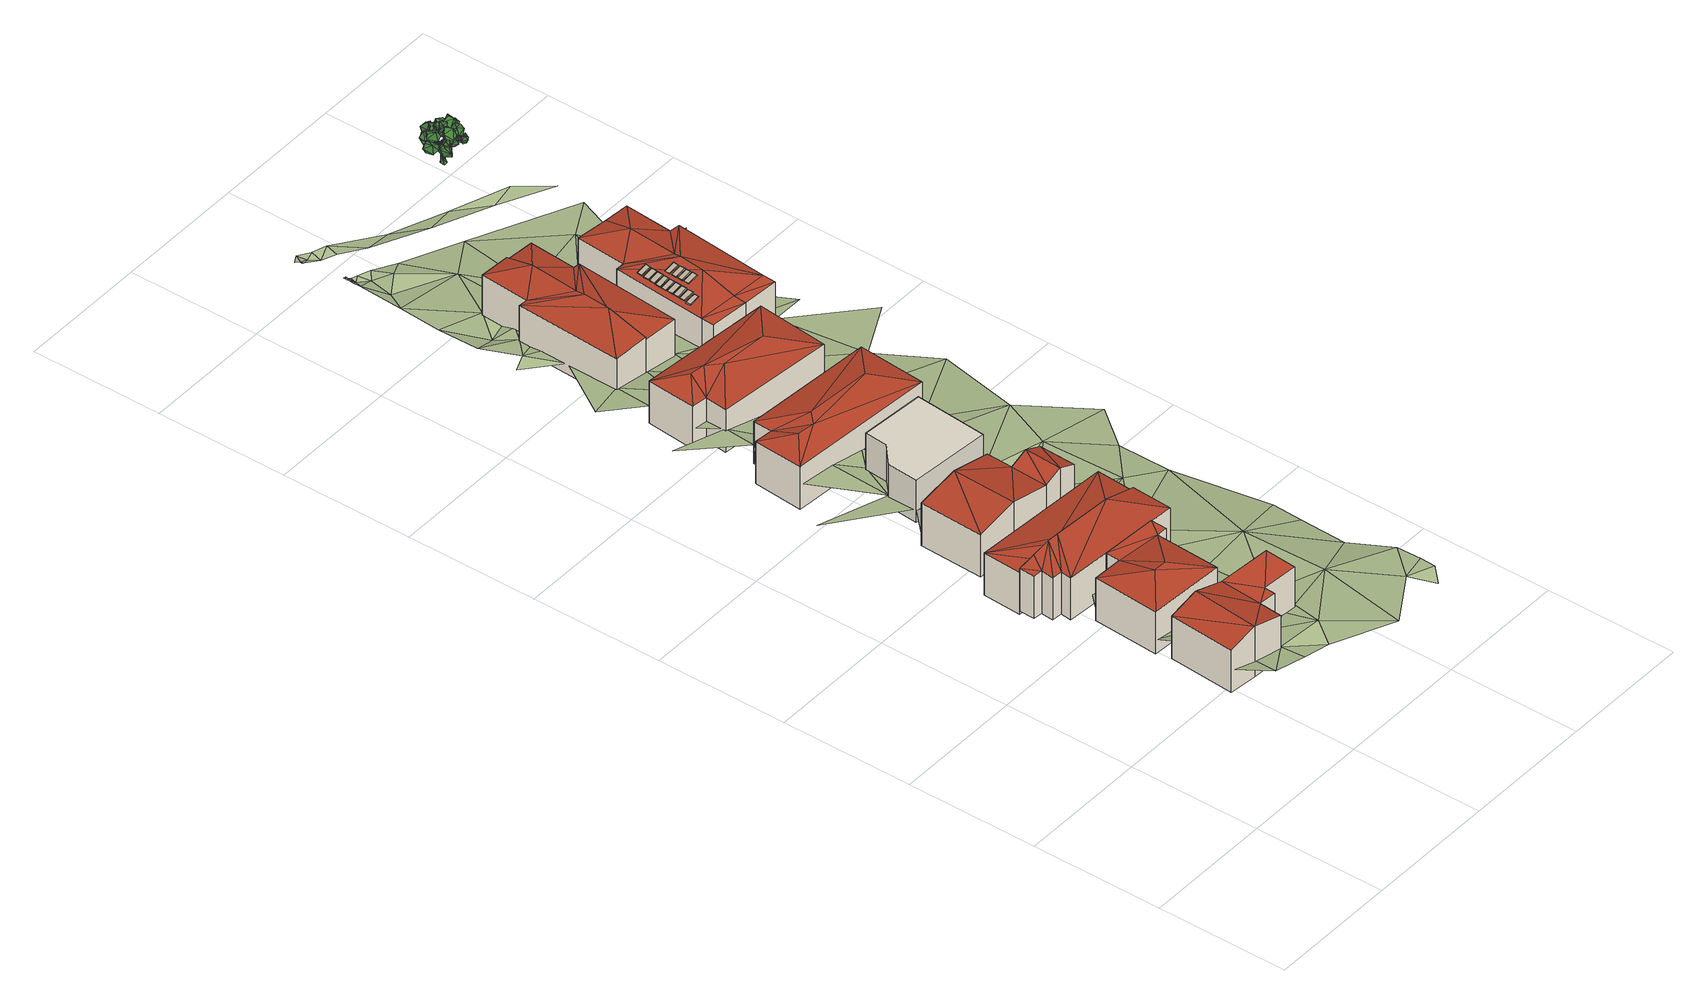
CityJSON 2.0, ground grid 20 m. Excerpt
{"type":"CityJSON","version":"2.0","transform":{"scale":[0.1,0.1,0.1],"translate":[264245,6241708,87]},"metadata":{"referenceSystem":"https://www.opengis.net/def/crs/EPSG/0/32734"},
"CityObjects":{
"building1":{"type":"Building","attributes":{"address":"19 Kylemore Road University Estate Cape Town","building":"house","building:levels":2,"building_height":6.9,"roof_height":110.1,"ground_height":102.2,"plus_code":"4FRW3C6X+HQ7"},"geometry":[{"type":"Solid","lod":"2","boundaries":[[[[0,1,2]],[[0,2,3]],[[4,2,1]],[[5,6,1]],[[5,1,0]],[[3,2,7]],[[3,7,8]],[[8,7,9]],[[10,7,2]],[[11,12,6,5]],[[12,13,1,6]],[[13,14,4,1]],[[14,15,2,4]],[[15,16,10,2]],[[16,17,7,10]],[[17,18,9,7]],[[18,19,8,9]],[[19,20,3,8]],[[20,21,0,3]],[[21,11,5,0]],[[21,20,19,18,17,16,15,14,13,12,11]]]],"semantics":{"surfaces":[{"type":"RoofSurface"},{"type":"WallSurface"},{"type":"GroundSurface"}],"values":[[0,0,0,0,0,0,0,0,0,1,1,1,1,1,1,1,1,1,1,1,2]]}}]},
"building2":{"type":"Building","attributes":{"address":"17 Kylemore Road University Estate Cape Town","building":"house","building:levels":2,"building_height":6.9,"roof_height":110,"ground_height":101.7,"plus_code":"4FRW3C6X+JQ2"},"geometry":[{"type":"Solid","lod":"2","boundaries":[[[[22,23,24]],[[22,24,25]],[[25,24,26]],[[27,28,29]],[[24,30,31]],[[27,29,23]],[[23,29,30]],[[23,30,24]],[[28,31,29]],[[29,31,30]],[[32,33,31,28]],[[33,34,24,31]],[[34,35,26,24]],[[35,36,25,26]],[[36,37,22,25]],[[37,38,23,22]],[[38,39,27,23]],[[39,32,28,27]],[[39,38,37,36,35,34,33,32]]]],"semantics":{"surfaces":[{"type":"RoofSurface"},{"type":"WallSurface"},{"type":"GroundSurface"}],"values":[[0,0,0,0,0,0,0,0,0,0,1,1,1,1,1,1,1,1,2]]}}]},
"building3":{"type":"Building","attributes":{"address":"15 Kylemore Road University Estate Cape Town","building":"house","building:levels":2,"building_height":6.9,"roof_height":108.7,"ground_height":100.8,"plus_code":"4FRW3C6X+JQV"},"geometry":[{"type":"Solid","lod":"2","boundaries":[[[[40,41,42]],[[43,44,45]],[[43,45,46]],[[46,45,47]],[[47,45,48]],[[48,49,47]],[[47,49,50]],[[49,51,50]],[[50,51,42]],[[42,51,40]],[[52,53,42,41]],[[53,54,50,42]],[[54,55,47,50]],[[55,56,46,47]],[[56,57,43,46]],[[57,58,44,43]],[[58,59,45,44]],[[59,60,48,45]],[[60,61,49,48]],[[61,62,51,49]],[[62,63,40,51]],[[63,52,41,40]],[[63,62,61,60,59,58,57,56,55,54,53,52]]]],"semantics":{"surfaces":[{"type":"RoofSurface"},{"type":"WallSurface"},{"type":"GroundSurface"}],"values":[[0,0,0,0,0,0,0,0,0,0,1,1,1,1,1,1,1,1,1,1,1,1,2]]}}]},
"building4":{"type":"Building","attributes":{"address":"13 Kylemore Road University Estate Cape Town","building":"house","building:levels":2,"building_height":6.9,"roof_height":108.3,"ground_height":100.2,"plus_code":"4FRW3C6X+MQ7"},"geometry":[{"type":"Solid","lod":"2","boundaries":[[[[64,65,66]],[[67,68,69]],[[67,69,70]],[[67,70,71]],[[67,71,64]],[[64,71,65]],[[72,73,64,66]],[[73,74,67,64]],[[74,75,68,67]],[[75,76,69,68]],[[76,77,70,69]],[[77,78,71,70]],[[78,79,65,71]],[[79,72,66,65]],[[79,78,77,76,75,74,73,72]]]],"semantics":{"surfaces":[{"type":"RoofSurface"},{"type":"WallSurface"},{"type":"GroundSurface"}],"values":[[0,0,0,0,0,0,1,1,1,1,1,1,1,1,2]]}}]},
"building5":{"type":"Building","attributes":{"address":"11 Kylemore Road University Estate Cape Town","building":"house","building:levels":2,"building_height":6.9,"roof_height":107.5,"ground_height":99.7,"plus_code":"4FRW3C6X+MQV"},"geometry":[{"type":"Solid","lod":"2","boundaries":[[[[80,81,82]],[[82,81,83]],[[84,85,80]],[[80,85,81]],[[86,87,84]],[[86,84,88]],[[85,84,87]],[[89,90,86]],[[86,90,87]],[[91,92,87,90]],[[92,93,85,87]],[[93,94,81,85]],[[94,95,83,81]],[[95,96,82,83]],[[96,97,80,82]],[[97,98,84,80]],[[98,99,88,84]],[[99,100,86,88]],[[100,101,89,86]],[[101,91,90,89]],[[101,100,99,98,97,96,95,94,93,92,91]]]],"semantics":{"surfaces":[{"type":"RoofSurface"},{"type":"WallSurface"},{"type":"GroundSurface"}],"values":[[0,0,0,0,0,0,0,0,0,1,1,1,1,1,1,1,1,1,1,1,2]]}}]},
"building6":{"type":"Building","attributes":{"address":"9 Kylemore Road University Estate Cape Town","building":"house","building:levels":2,"building_height":6.9,"roof_height":106,"ground_height":98.2,"plus_code":"4FRW3C6X+QQ9"},"geometry":[{"type":"Solid","lod":"1","boundaries":[[[[102,103,104,105]],[[103,106,107,104]],[[106,108,109,107]],[[108,110,111,109]],[[110,112,113,111]],[[112,102,105,113]],[[105,104,107,109,111,113]],[[112,110,108,106,103,102]]]]}]},
"building7":{"type":"Building","attributes":{"address":"7 Kylemore Road University Estate Cape Town","building":"house","building:levels":2,"building_height":6.9,"roof_height":106.2,"ground_height":96.3,"plus_code":"4FRW3C6X+RQ4"},"geometry":[{"type":"Solid","lod":"2","boundaries":[[[[114,115,116]],[[117,114,118]],[[117,118,119]],[[120,118,116]],[[116,118,114]],[[121,120,115]],[[115,120,116]],[[121,122,120]],[[120,122,118]],[[123,119,122]],[[122,119,118]],[[117,119,123]],[[124,125,115,114]],[[125,126,121,115]],[[126,127,122,121]],[[127,128,123,122]],[[128,129,117,123]],[[129,124,114,117]],[[129,128,127,126,125,124]]]],"semantics":{"surfaces":[{"type":"RoofSurface"},{"type":"WallSurface"},{"type":"GroundSurface"}],"values":[[0,0,0,0,0,0,0,0,0,0,0,0,1,1,1,1,1,1,2]]}}]},
"building8":{"type":"Building","attributes":{"address":"5 Kylemore Road University Estate Cape Town","building":"house","building:levels":2,"building_height":6.9,"roof_height":103.8,"ground_height":95.2,"plus_code":"4FRW3C6X+VQH"},"geometry":[{"type":"Solid","lod":"2","boundaries":[[[[130,131,132]],[[133,132,134]],[[134,132,131]],[[135,136,137]],[[135,137,130]],[[130,137,131]],[[131,137,134]],[[136,135,138]],[[138,139,136]],[[136,139,137]],[[139,133,134]],[[139,134,137]],[[140,141,135,130]],[[141,142,138,135]],[[142,143,139,138]],[[143,144,133,139]],[[144,145,132,133]],[[145,140,130,132]],[[145,144,143,142,141,140]]]],"semantics":{"surfaces":[{"type":"RoofSurface"},{"type":"WallSurface"},{"type":"GroundSurface"}],"values":[[0,0,0,0,0,0,0,0,0,0,0,0,1,1,1,1,1,1,2]]}}]},
"building9":{"type":"Building","attributes":{"address":"6 Rhodes Avenue University Estate Cape Town","building":"house","building:levels":2,"building_height":6.9,"roof_height":102.8,"ground_height":95.1,"plus_code":"4FRW3C6X+XQ7"},"geometry":[{"type":"Solid","lod":"2","boundaries":[[[[146,147,148]],[[149,150,151]],[[152,149,151]],[[152,151,153]],[[152,153,154]],[[154,153,155]],[[146,154,147]],[[147,154,155]],[[156,157,146,148]],[[157,158,154,146]],[[158,159,152,154]],[[159,160,149,152]],[[160,161,150,149]],[[161,162,151,150]],[[162,163,153,151]],[[163,164,155,153]],[[164,165,147,155]],[[165,156,148,147]],[[165,164,163,162,161,160,159,158,157,156]]]],"semantics":{"surfaces":[{"type":"RoofSurface"},{"type":"WallSurface"},{"type":"GroundSurface"}],"values":[[0,0,0,0,0,0,0,0,1,1,1,1,1,1,1,1,1,1,2]]}}]},
"building10":{"type":"Building","attributes":{"address":"8 Rhodes Avenue University Estate Cape Town","building":"house","building:levels":2,"building_height":6.9,"roof_height":102.2,"ground_height":94.7,"plus_code":"4FRW3C6X+WQX"},"geometry":[{"type":"Solid","lod":"2","boundaries":[[[[166,167,168]],[[169,170,171]],[[172,170,173]],[[173,170,169]],[[174,172,173]],[[174,173,175]],[[166,174,175]],[[166,175,167]],[[176,177,169,171]],[[177,178,173,169]],[[178,179,175,173]],[[179,180,167,175]],[[180,181,168,167]],[[181,182,166,168]],[[182,183,174,166]],[[183,184,172,174]],[[184,185,170,172]],[[185,176,171,170]],[[185,184,183,182,181,180,179,178,177,176]]]],"semantics":{"surfaces":[{"type":"RoofSurface"},{"type":"WallSurface"},{"type":"GroundSurface"}],"values":[[0,0,0,0,0,0,0,0,1,1,1,1,1,1,1,1,1,1,2]]}}]},
"building11":{"type":"Building","attributes":{"address":"10 Rhodes Avenue University Estate Cape Town","building":"house","building:levels":2,"building_height":6.9,"roof_height":101,"ground_height":93.3,"plus_code":"4FRW3C6X+WRX"},"children":["building11-1","building11-2","building11-3","building11-4","building11-5","building11-6","building11-7","building11-8","building11-9","building11-10","building11-11","building11-12","building11-13"],"geometry":[{"type":"Solid","lod":"2","boundaries":[[[[186,187,188]],[[186,188,189]],[[186,189,190]],[[191,186,190]],[[191,190,192]],[[191,192,193]],[[193,192,194]],[[195,193,196]],[[196,193,194]],[[195,196,197]],[[198,199,189,188]],[[199,200,190,189]],[[200,201,192,190]],[[201,202,194,192]],[[202,203,196,194]],[[203,204,197,196]],[[204,205,195,197]],[[205,206,193,195]],[[206,207,191,193]],[[207,208,186,191]],[[208,209,187,186]],[[209,198,188,187]],[[209,208,207,206,205,204,203,202,201,200,199,198]]]],"semantics":{"surfaces":[{"type":"RoofSurface"},{"type":"WallSurface"},{"type":"GroundSurface"}],"values":[[0,0,0,0,0,0,0,0,0,0,1,1,1,1,1,1,1,1,1,1,1,1,2]]}}]},
"building11-1":{"type":"BuildingInstallation","parents":["building11"],"geometry":[{"type":"Solid","lod":"2","boundaries":[[[[210,211,212,213]],[[211,214,215,212]],[[214,216,217,215]],[[216,210,213,217]],[[213,212,215,217]],[[216,214,211,210]]]]}]},
"building11-2":{"type":"BuildingInstallation","parents":["building11"],"geometry":[{"type":"Solid","lod":"2","boundaries":[[[[218,219,220,221]],[[219,222,223,220]],[[222,224,225,223]],[[224,218,221,225]],[[221,220,223,225]],[[224,222,219,218]]]]}]},
"building11-3":{"type":"BuildingInstallation","parents":["building11"],"geometry":[{"type":"Solid","lod":"2","boundaries":[[[[226,227,228,229]],[[227,230,231,228]],[[230,232,233,231]],[[232,226,229,233]],[[229,228,231,233]],[[232,230,227,226]]]]}]},
"building11-4":{"type":"BuildingInstallation","parents":["building11"],"geometry":[{"type":"Solid","lod":"2","boundaries":[[[[234,235,236,237]],[[235,238,239,236]],[[238,240,241,239]],[[240,234,237,241]],[[237,236,239,241]],[[240,238,235,234]]]]}]},
"building11-5":{"type":"BuildingInstallation","parents":["building11"],"geometry":[{"type":"Solid","lod":"2","boundaries":[[[[242,243,244,245]],[[243,246,247,244]],[[246,248,249,247]],[[248,242,245,249]],[[245,244,247,249]],[[248,246,243,242]]]]}]},
"building11-6":{"type":"BuildingInstallation","parents":["building11"],"geometry":[{"type":"Solid","lod":"2","boundaries":[[[[250,251,252,253]],[[251,254,255,252]],[[254,256,257,255]],[[256,250,253,257]],[[253,252,255,257]],[[256,254,251,250]]]]}]},
"building11-7":{"type":"BuildingInstallation","parents":["building11"],"geometry":[{"type":"Solid","lod":"2","boundaries":[[[[258,259,260,261]],[[259,262,263,260]],[[262,264,265,263]],[[264,258,261,265]],[[261,260,263,265]],[[264,262,259,258]]]]}]},
"building11-8":{"type":"BuildingInstallation","parents":["building11"],"geometry":[{"type":"Solid","lod":"2","boundaries":[[[[266,267,268,269]],[[267,270,271,268]],[[270,272,273,271]],[[272,266,269,273]],[[269,268,271,273]],[[272,270,267,266]]]]}]},
"building11-9":{"type":"BuildingInstallation","parents":["building11"],"geometry":[{"type":"Solid","lod":"2","boundaries":[[[[274,275,276,277]],[[275,278,279,276]],[[278,280,281,279]],[[280,274,277,281]],[[277,276,279,281]],[[280,278,275,274]]]]}]},
"building11-10":{"type":"BuildingInstallation","parents":["building11"],"geometry":[{"type":"Solid","lod":"2","boundaries":[[[[282,283,284,285]],[[283,286,287,284]],[[286,288,289,287]],[[288,282,285,289]],[[285,284,287,289]],[[288,286,283,282]]]]}]},
"building11-11":{"type":"BuildingInstallation","parents":["building11"],"geometry":[{"type":"Solid","lod":"2","boundaries":[[[[290,291,292,293]],[[291,294,295,292]],[[294,296,297,295]],[[296,290,293,297]],[[293,292,295,297]],[[296,294,291,290]]]]}]},
"building11-12":{"type":"BuildingInstallation","parents":["building11"],"geometry":[{"type":"Solid","lod":"2","boundaries":[[[[298,299,300,301]],[[299,302,303,300]],[[302,304,305,303]],[[304,298,301,305]],[[301,300,303,305]],[[304,302,299,298]]]]}]},
"building11-13":{"type":"BuildingInstallation","parents":["building11"],"geometry":[{"type":"Solid","lod":"2","boundaries":[[[[306,307,308,309]],[[307,310,311,308]],[[310,312,313,311]],[[312,306,309,313]],[[309,308,311,313]],[[312,310,307,306]]]]}]},
"building12":{"type":"Building","attributes":{"address":"12 Rhodes Avenue University Estate Cape Town","building":"house","building:levels":2,"building_height":6.9,"roof_height":100.4,"ground_height":93.3,"plus_code":"4FRW3C6X+WVJ"},"geometry":[{"type":"Solid","lod":"2","boundaries":[[[[189,188,314]],[[189,314,315]],[[197,196,316]],[[315,190,189]],[[192,190,315]],[[192,315,317]],[[194,192,317]],[[194,317,318]],[[196,194,318]],[[196,318,316]],[[204,203,196,197]],[[203,202,194,196]],[[202,201,192,194]],[[201,200,190,192]],[[200,199,189,190]],[[199,198,188,189]],[[198,319,314,188]],[[319,320,315,314]],[[320,321,317,315]],[[321,322,318,317]],[[322,323,316,318]],[[323,204,197,316]],[[323,322,321,320,319,198,199,200,201,202,203,204]]]],"semantics":{"surfaces":[{"type":"RoofSurface"},{"type":"WallSurface"},{"type":"GroundSurface"}],"values":[[0,0,0,0,0,0,0,0,0,0,1,1,1,1,1,1,1,1,1,1,1,1,2]]}}]},
"tree1":{"type":"SolitaryVegetationObject","attributes":{"type":"broadleaf","group":"standard","width":0.8,"height":3.1,"footprint":[264286.48,6241870.27],"ground_height":87.84},"geometry":[{"type":"MultiSurface","lod":"2","boundaries":[[[324,325,326]],[[327,328,329]],[[324,330,331]],[[332,333,330]],[[333,334,335]],[[327,336,337]],[[326,332,324]],[[338,339,332]],[[339,340,334]],[[341,342,343]],[[326,344,338]],[[344,345,338]],[[346,340,345]],[[347,348,349]],[[331,344,325]],[[346,350,333]],[[333,347,346]],[[335,351,347]],[[352,353,354]],[[349,355,356]],[[357,358,359]],[[329,360,361]],[[362,363,364]],[[358,365,359]],[[352,362,358]],[[355,365,353]],[[365,366,353]],[[353,363,354]],[[365,364,367]],[[364,368,367]],[[363,369,364]],[[370,371,372]],[[335,370,373]],[[335,336,327]],[[334,337,370]],[[374,375,376]],[[373,372,377]],[[336,377,374]],[[336,371,337]],[[374,378,371]],[[371,379,372]],[[377,379,375]],[[375,380,381]],[[375,381,376]],[[376,380,378]],[[382,383,384]],[[343,385,386]],[[387,385,382]],[[341,382,388]],[[334,341,356]],[[334,386,387]],[[340,343,386]],[[356,343,349]],[[384,389,390]],[[388,391,342]],[[342,383,385]],[[388,384,392]],[[390,393,394]],[[392,395,391]],[[383,395,389]],[[384,396,392]],[[393,397,394]],[[396,397,395]],[[395,393,389]],[[396,394,397]],[[398,399,400]],[[346,400,399]],[[333,398,330]],[[344,398,400]],[[401,402,403]],[[357,404,405]],[[357,352,358]],[[406,356,355]],[[357,360,407]],[[405,401,403]],[[351,361,401]],[[408,409,410]],[[401,411,412]],[[403,408,360]],[[361,408,411]],[[413,410,409]],[[408,414,411]],[[402,413,409]],[[412,414,413]],[[405,348,351]],[[405,404,348]],[[404,349,348]],[[329,406,407]],[[329,328,406]],[[328,356,406]],[[324,331,325]],[[324,332,330]],[[332,339,333]],[[333,339,334]],[[337,356,328]],[[328,327,337]],[[326,338,332]],[[338,345,339]],[[339,345,340]],[[341,388,342]],[[326,325,344]],[[344,346,345]],[[346,347,340]],[[349,340,347]],[[347,351,348]],[[331,330,344]],[[346,399,350]],[[333,335,347]],[[335,327,351]],[[352,355,353]],[[349,359,355]],[[359,349,404]],[[404,357,359]],[[361,327,329]],[[329,407,360]],[[362,354,363]],[[358,362,365]],[[352,354,362]],[[355,359,365]],[[363,366,368]],[[365,367,366]],[[353,366,363]],[[365,362,364]],[[364,369,368]],[[363,368,369]],[[366,367,368]],[[370,337,371]],[[335,334,370]],[[335,373,336]],[[334,356,337]],[[374,377,375]],[[373,370,372]],[[336,373,377]],[[336,374,371]],[[379,378,380]],[[374,376,378]],[[371,378,379]],[[377,372,379]],[[375,379,380]],[[376,381,380]],[[382,385,383]],[[343,342,385]],[[387,386,385]],[[341,387,382]],[[334,387,341]],[[334,340,386]],[[340,349,343]],[[356,341,343]],[[384,383,389]],[[388,392,391]],[[342,391,383]],[[388,382,384]],[[390,389,393]],[[392,396,395]],[[383,391,395]],[[384,390,396]],[[395,397,393]],[[396,390,394]],[[398,350,399]],[[346,344,400]],[[333,350,398]],[[344,330,398]],[[401,412,402]],[[357,407,352]],[[352,407,355]],[[407,406,355]],[[357,403,360]],[[403,357,405]],[[405,351,401]],[[351,327,361]],[[408,402,409]],[[401,361,411]],[[403,402,408]],[[361,360,408]],[[413,414,410]],[[408,410,414]],[[402,412,413]],[[412,411,414]],[[415,416,417]],[[418,419,420]],[[421,422,423]],[[415,417,423]],[[424,425,426]],[[427,428,429]],[[430,431,432]],[[424,426,432]],[[433,434,435]],[[436,437,438]],[[439,440,441]],[[433,435,441]],[[442,443,444]],[[445,446,447]],[[448,449,450]],[[442,444,450]],[[451,452,453]],[[454,455,456]],[[457,458,459]],[[451,453,459]],[[460,461,462]],[[463,464,465]],[[466,467,468]],[[460,462,468]],[[469,470,471]],[[472,473,474]],[[475,476,477]],[[469,471,477]],[[478,479,480]],[[481,482,483]],[[484,485,486]],[[478,480,486]],[[487,488,489]],[[490,491,492]],[[493,494,495]],[[487,489,495]],[[496,497,498]],[[499,500,501]],[[502,503,504]],[[496,498,504]],[[505,506,507]],[[508,509,510]],[[511,512,513]],[[505,507,513]],[[514,515,516]],[[517,518,519]],[[520,521,522]],[[514,516,522]],[[523,524,525]],[[526,527,528]],[[529,530,531]],[[523,525,531]],[[532,533,534]],[[535,536,537]],[[538,539,540]],[[532,534,540]],[[541,542,543]],[[544,545,546]],[[547,548,549]],[[541,543,549]],[[550,551,552]],[[553,554,555]],[[556,557,558]],[[550,552,558]],[[559,560,561]],[[562,563,564]],[[565,566,567]],[[559,561,567]],[[568,569,570]],[[571,572,573]],[[574,575,576]],[[568,570,576]],[[577,578,579]],[[580,581,582]],[[583,584,585]],[[577,579,585]],[[586,587,588]],[[589,590,591]],[[592,593,594]],[[586,588,594]],[[595,596,597]],[[598,599,600]],[[601,602,603]],[[595,597,603]],[[604,605,606]],[[607,608,609]],[[610,611,612]],[[604,606,612]],[[613,614,615]],[[616,617,618]],[[619,620,621]],[[613,615,621]],[[622,623,624]],[[625,626,627]],[[628,629,630]],[[622,624,630]],[[631,632,633]],[[634,635,636]],[[637,638,639]],[[631,633,639]],[[640,641,642]],[[643,644,645]],[[646,647,648]],[[640,642,648]],[[649,650,651]],[[652,653,654]],[[655,656,657]],[[649,651,657]],[[658,659,660]],[[661,662,663]],[[664,665,666]],[[658,660,666]],[[667,668,669]],[[670,671,672]],[[673,674,675]],[[667,669,675]],[[676,677,678]],[[679,680,681]],[[682,683,684]],[[676,678,684]],[[685,686,687]],[[688,689,690]],[[691,692,693]],[[685,687,693]],[[694,695,696]],[[697,698,699]],[[700,701,702]],[[694,696,702]],[[703,704,705]],[[706,707,708]],[[709,710,711]],[[703,705,711]],[[712,713,714]],[[472,715,716]],[[717,718,719]],[[712,714,719]],[[720,721,722]],[[723,724,725]],[[726,727,728]],[[720,722,728]],[[729,730,731]],[[732,733,734]],[[735,736,737]],[[729,731,737]],[[737,734,735]],[[737,731,734]],[[731,732,734]],[[737,730,729]],[[737,736,730]],[[736,738,730]],[[734,736,735]],[[734,733,736]],[[733,738,736]],[[731,733,732]],[[731,730,733]],[[730,738,733]],[[728,725,726]],[[728,722,725]],[[722,723,725]],[[728,721,720]],[[728,727,721]],[[727,739,721]],[[725,727,726]],[[725,724,727]],[[724,739,727]],[[722,724,723]],[[722,721,724]],[[721,739,724]],[[719,716,717]],[[719,714,716]],[[714,472,716]],[[719,713,712]],[[719,718,713]],[[718,740,713]],[[716,718,717]],[[716,715,718]],[[715,740,718]],[[714,715,472]],[[714,713,715]],[[713,740,715]],[[711,708,709]],[[711,705,708]],[[705,706,708]],[[711,704,703]],[[711,710,704]],[[710,741,704]],[[708,710,709]],[[708,707,710]],[[707,741,710]],[[705,707,706]],[[705,704,707]],[[704,741,707]],[[702,699,700]],[[702,696,699]],[[696,697,699]],[[702,695,694]],[[702,701,695]],[[701,742,695]],[[699,701,700]],[[699,698,701]],[[698,742,701]],[[696,698,697]],[[696,695,698]],[[695,742,698]],[[693,690,691]],[[693,687,690]],[[687,688,690]],[[693,686,685]],[[693,692,686]],[[692,743,686]],[[690,692,691]],[[690,689,692]],[[689,743,692]],[[687,689,688]],[[687,686,689]],[[686,743,689]],[[684,681,682]],[[684,678,681]],[[678,679,681]],[[684,677,676]],[[684,683,677]],[[683,744,677]],[[681,683,682]],[[681,680,683]],[[680,744,683]],[[678,680,679]],[[678,677,680]],[[677,744,680]],[[675,672,673]],[[675,669,672]],[[669,670,672]],[[675,668,667]],[[675,674,668]],[[674,745,668]],[[672,674,673]],[[672,671,674]],[[671,745,674]],[[669,671,670]],[[669,668,671]],[[668,745,671]],[[666,663,664]],[[666,660,663]],[[660,661,663]],[[666,659,658]],[[666,665,659]],[[665,746,659]],[[663,665,664]],[[663,662,665]],[[662,746,665]],[[660,662,661]],[[660,659,662]],[[659,746,662]],[[657,654,655]],[[657,651,654]],[[651,652,654]],[[657,650,649]],[[657,656,650]],[[656,747,650]],[[654,656,655]],[[654,653,656]],[[653,747,656]],[[651,653,652]],[[651,650,653]],[[650,747,653]],[[648,645,646]],[[648,642,645]],[[642,643,645]],[[648,641,640]],[[648,647,641]],[[647,748,641]],[[645,647,646]],[[645,644,647]],[[644,748,647]],[[642,644,643]],[[642,641,644]],[[641,748,644]],[[639,636,637]],[[639,633,636]],[[633,634,636]],[[639,632,631]],[[639,638,632]],[[638,749,632]],[[636,638,637]],[[636,635,638]],[[635,749,638]],[[633,635,634]],[[633,632,635]],[[632,749,635]],[[630,627,628]],[[630,624,627]],[[624,625,627]],[[630,623,622]],[[630,629,623]],[[629,750,623]],[[627,629,628]],[[627,626,629]],[[626,750,629]],[[624,626,625]],[[624,623,626]],[[623,750,626]],[[621,618,619]],[[621,615,618]],[[615,616,618]],[[621,614,613]],[[621,620,614]],[[620,751,614]],[[618,620,619]],[[618,617,620]],[[617,751,620]],[[615,617,616]],[[615,614,617]],[[614,751,617]],[[612,609,610]],[[612,606,609]],[[606,607,609]],[[612,605,604]],[[612,611,605]],[[611,752,605]],[[609,611,610]],[[609,608,611]],[[608,752,611]],[[606,608,607]],[[606,605,608]],[[605,752,608]],[[603,600,601]],[[603,597,600]],[[597,598,600]],[[603,596,595]],[[603,602,596]],[[602,753,596]],[[600,602,601]],[[600,599,602]],[[599,753,602]],[[597,599,598]],[[597,596,599]],[[596,753,599]],[[594,591,592]],[[594,588,591]],[[588,589,591]],[[594,587,586]],[[594,593,587]],[[593,754,587]],[[591,593,592]],[[591,590,593]],[[590,754,593]],[[588,590,589]],[[588,587,590]],[[587,754,590]],[[585,582,583]],[[585,579,582]],[[579,580,582]],[[585,578,577]],[[585,584,578]],[[584,755,578]],[[582,584,583]],[[582,581,584]],[[581,755,584]],[[579,581,580]],[[579,578,581]],[[578,755,581]],[[576,573,574]],[[576,570,573]],[[570,571,573]],[[576,569,568]],[[576,575,569]],[[575,756,569]],[[573,575,574]],[[573,572,575]],[[572,756,575]],[[570,572,571]],[[570,569,572]],[[569,756,572]],[[567,564,565]],[[567,561,564]],[[561,562,564]],[[567,560,559]],[[567,566,560]],[[566,757,560]],[[564,566,565]],[[564,563,566]],[[563,757,566]],[[561,563,562]],[[561,560,563]],[[560,757,563]],[[558,555,556]],[[558,552,555]],[[552,553,555]],[[558,551,550]],[[558,557,551]],[[557,758,551]],[[555,557,556]],[[555,554,557]],[[554,758,557]],[[552,554,553]],[[552,551,554]],[[551,758,554]],[[549,546,547]],[[549,543,546]],[[543,544,546]],[[549,542,541]],[[549,548,542]],[[548,759,542]],[[546,548,547]],[[546,545,548]],[[545,759,548]],[[543,545,544]],[[543,542,545]],[[542,759,545]],[[540,537,538]],[[540,534,537]],[[534,535,537]],[[540,533,532]],[[540,539,533]],[[539,760,533]],[[537,539,538]],[[537,536,539]],[[536,760,539]],[[534,536,535]],[[534,533,536]],[[533,760,536]],[[531,528,529]],[[531,525,528]],[[525,526,528]],[[531,524,523]],[[531,530,524]],[[530,761,524]],[[528,530,529]],[[528,527,530]],[[527,761,530]],[[525,527,526]],[[525,524,527]],[[524,761,527]],[[522,519,520]],[[522,516,519]],[[516,517,519]],[[522,515,514]],[[522,521,515]],[[521,762,515]],[[519,521,520]],[[519,518,521]],[[518,762,521]],[[516,518,517]],[[516,515,518]],[[515,762,518]],[[513,510,511]],[[513,507,510]],[[507,508,510]],[[513,506,505]],[[513,512,506]],[[512,763,506]],[[510,512,511]],[[510,509,512]],[[509,763,512]],[[507,509,508]],[[507,506,509]],[[506,763,509]],[[504,501,502]],[[504,498,501]],[[498,499,501]],[[504,497,496]],[[504,503,497]],[[503,764,497]],[[501,503,502]],[[501,500,503]],[[500,764,503]],[[498,500,499]],[[498,497,500]],[[497,764,500]],[[495,492,493]],[[495,489,492]],[[489,490,492]],[[495,488,487]],[[495,494,488]],[[494,765,488]],[[492,494,493]],[[492,491,494]],[[491,765,494]],[[489,491,490]],[[489,488,491]],[[488,765,491]],[[486,483,484]],[[486,480,483]],[[480,481,483]],[[486,479,478]],[[486,485,479]],[[485,766,479]],[[483,485,484]],[[483,482,485]],[[482,766,485]],[[480,482,481]],[[480,479,482]],[[479,766,482]],[[477,474,475]],[[477,471,474]],[[471,472,474]],[[477,470,469]],[[477,476,470]],[[476,767,470]],[[474,476,475]],[[474,473,476]],[[473,767,476]],[[471,473,472]],[[471,470,473]],[[470,767,473]],[[468,465,466]],[[468,462,465]],[[462,463,465]],[[468,461,460]],[[468,467,461]],[[467,768,461]],[[465,467,466]],[[465,464,467]],[[464,768,467]],[[462,464,463]],[[462,461,464]],[[461,768,464]],[[459,456,457]],[[459,453,456]],[[453,454,456]],[[459,452,451]],[[459,458,452]],[[458,769,452]],[[456,458,457]],[[456,455,458]],[[455,769,458]],[[453,455,454]],[[453,452,455]],[[452,769,455]],[[450,447,448]],[[450,444,447]],[[444,445,447]],[[450,443,442]],[[450,449,443]],[[449,770,443]],[[447,449,448]],[[447,446,449]],[[446,770,449]],[[444,446,445]],[[444,443,446]],[[443,770,446]],[[441,438,439]],[[441,435,438]],[[435,436,438]],[[441,434,433]],[[441,440,434]],[[440,771,434]],[[438,440,439]],[[438,437,440]],[[437,771,440]],[[435,437,436]],[[435,434,437]],[[434,771,437]],[[432,429,430]],[[432,426,429]],[[426,427,429]],[[432,425,424]],[[432,431,425]],[[431,772,425]],[[429,431,430]],[[429,428,431]],[[428,772,431]],[[426,428,427]],[[426,425,428]],[[425,772,428]],[[423,420,421]],[[423,417,420]],[[417,418,420]],[[423,416,415]],[[423,422,416]],[[422,773,416]],[[420,422,421]],[[420,419,422]],[[419,773,422]],[[417,419,418]],[[417,416,419]],[[416,773,419]]]}]},
"terrain1":{"type":"TINRelief","geometry":[{"type":"CompositeSurface","lod":"1","boundaries":[[[774,775,776]],[[777,774,776]],[[778,779,780]],[[776,781,777]],[[782,778,780]],[[783,777,781]],[[784,785,777]],[[786,787,788]],[[782,780,789]],[[783,790,777]],[[791,788,787]],[[784,777,790]],[[791,792,788]],[[793,792,791]],[[794,795,784]],[[784,790,794]],[[792,793,796]],[[797,798,799]],[[790,783,800]],[[789,19,782]],[[796,793,801]],[[790,802,794]],[[801,803,796]],[[798,797,804]],[[801,805,803]],[[806,782,807]],[[35,808,806]],[[809,803,805]],[[782,19,807]],[[810,811,812]],[[803,809,813]],[[810,814,815]],[[35,806,807]],[[816,802,790]],[[809,36,813]],[[816,790,800]],[[817,798,804]],[[818,36,35]],[[36,819,813]],[[35,807,818]],[[36,818,819]],[[802,816,19]],[[819,818,820]],[[817,804,821]],[[822,818,807]],[[822,820,818]],[[823,824,811]],[[815,825,810]],[[826,807,19]],[[821,827,817]],[[828,816,800]],[[829,830,831]],[[832,825,815]],[[823,811,833]],[[811,834,833]],[[19,816,826]],[[807,826,822]],[[830,835,836]],[[821,73,827]],[[826,52,822]],[[837,838,832]],[[833,839,823]],[[840,827,73]],[[841,835,830]],[[835,842,843]],[[825,832,844]],[[838,845,832]],[[846,839,833]],[[847,816,828]],[[848,849,850]],[[844,832,845]],[[96,845,838]],[[816,851,826]],[[828,852,853]],[[52,854,73]],[[841,855,835]],[[854,840,73]],[[851,816,847]],[[853,856,828]],[[849,848,857]],[[854,96,840]],[[847,828,856]],[[858,848,850]],[[103,839,846]],[[859,52,826]],[[855,841,860]],[[826,851,861]],[[862,845,96]],[[863,864,857]],[[862,844,845]],[[859,854,52]],[[858,865,848]],[[866,826,861]],[[863,867,868]],[[863,857,869]],[[870,839,103]],[[854,862,96]],[[871,872,868]],[[863,869,873]],[[867,871,868]],[[867,863,873]],[[866,859,826]],[[874,865,858]],[[875,103,844]],[[860,876,855]],[[867,877,871]],[[871,878,872]],[[867,879,877]],[[872,878,880]],[[862,875,844]],[[877,881,871]],[[871,881,878]],[[874,882,865]],[[883,862,854]],[[859,883,854]],[[884,880,885]],[[103,875,870]],[[125,876,860]],[[886,884,887]],[[887,888,886]],[[884,885,889]],[[890,888,891]],[[874,892,882]],[[888,887,891]],[[890,893,894]],[[891,893,890]],[[887,884,889]],[[895,893,891]],[[891,887,896]],[[896,895,891]],[[892,874,897]],[[898,880,878]],[[880,898,885]],[[896,887,899]],[[900,901,902]],[[887,889,899]],[[903,904,902]],[[905,889,885]],[[901,906,902]],[[902,906,903]],[[899,889,907]],[[908,906,901]],[[892,909,882]],[[883,910,862]],[[907,889,905]],[[911,903,906]],[[875,862,910]],[[906,908,911]],[[898,905,885]],[[882,912,913]],[[898,878,156]],[[897,914,892]],[[912,882,909]],[[125,870,915]],[[908,916,911]],[[907,905,917]],[[897,140,914]],[[915,870,875]],[[916,908,918]],[[919,876,125]],[[920,921,913]],[[905,898,917]],[[920,913,912]],[[922,876,919]],[[923,924,925]],[[180,898,156]],[[921,926,927]],[[928,914,140]],[[929,916,918]],[[927,926,924]],[[921,920,926]],[[924,930,925]],[[925,930,931]],[[180,931,930]],[[922,932,140]],[[125,915,919]],[[928,140,933]],[[934,924,926]],[[924,935,930]],[[917,898,936]],[[916,929,937]],[[934,935,924]],[[919,932,922]],[[926,938,934]],[[936,898,180]],[[933,140,932]],[[180,930,939]],[[935,939,930]],[[929,940,937]],[[941,180,939]],[[941,936,180]],[[919,942,932]],[[943,944,932]],[[940,945,937]],[[943,946,944]],[[941,939,204]],[[322,321,947]],[[948,946,949]],[[204,323,941]],[[950,945,940]],[[949,321,948]],[[951,936,941]],[[952,947,321]],[[947,952,323]],[[951,941,323]],[[945,950,953]],[[953,950,954]]]}]}
},
"vertices":[
[109,182,234],[99,80,234],[152,112,221],[157,178,221],[149,77,221],[64,185,221],[56,84,221],[180,127,221],[240,171,221],[236,122,221],[179,110,221],[64,185,152],[56,84,152],[99,80,152],[149,77,152],[152,112,152],[179,110,152],[180,127,152],[236,122,152],[240,171,152],[157,178,152],[109,182,152],
[117,331,216],[115,309,216],[185,302,216],[203,326,216],[202,301,216],[69,311,216],[63,210,216],[115,252,229],[136,252,229],[180,203,216],[63,210,147],[180,203,147],[185,302,147],[202,301,147],[203,326,147],[117,331,147],[115,309,147],[69,311,147],
[246,329,207],[249,391,207],[198,394,220],[34,405,207],[33,381,207],[47,380,207],[60,403,213],[87,401,220],[45,361,207],[61,360,207],[105,400,220],[59,343,207],[249,391,138],[198,394,138],[105,400,138],[87,401,138],[60,403,138],[34,405,138],[33,381,138],[47,380,138],[45,361,138],[61,360,138],[59,343,138],[246,329,138],
[253,450,201],[198,394,214],[249,391,201],[37,464,201],[34,405,201],[60,403,207],[87,401,214],[105,400,214],[249,391,132],[253,450,132],[37,464,132],[34,405,132],[60,403,132],[87,401,132],[105,400,132],[198,394,132],
[225,544,207],[223,487,207],[252,542,196],[250,486,196],[198,545,196],[195,488,196],[135,588,209],[132,491,209],[199,585,196],[71,591,196],[67,493,196],[67,493,127],[132,491,127],[195,488,127],[223,487,127],[250,486,127],[252,542,127],[225,544,127],[198,545,127],[199,585,127],[135,588,127],[71,591,127],
[241,624,112],[250,735,112],[250,735,181],[241,624,181],[152,743,112],[152,743,181],[149,708,112],[149,708,181],[121,682,112],[121,682,181],[117,635,112],[117,635,181],
[294,763,162],[302,867,162],[251,821,175],[66,781,162],[134,812,173],[107,815,173],[149,828,175],[102,883,162],[100,854,162],[72,857,162],[294,763,93],[302,867,93],[102,883,93],[100,854,93],[72,857,93],[66,781,93],
[299,1025,151],[241,976,164],[288,915,151],[108,933,151],[168,981,164],[95,1045,151],[125,1002,164],[149,1000,164],[88,970,151],[112,967,151],[299,1025,82],[95,1045,82],[88,970,82],[112,967,82],[108,933,82],[288,915,82],
[132,1341,150],[176,1295,161],[179,1338,150],[105,1105,150],[161,1102,150],[166,1165,163],[113,1267,150],[169,1206,163],[127,1266,150],[170,1220,161],[179,1338,81],[132,1341,81],[127,1266,81],[113,1267,81],[105,1105,81],[161,1102,81],[166,1165,81],[169,1206,81],[170,1220,81],[176,1295,81],
[176,1295,157],[224,1334,146],[179,1338,146],[216,1098,146],[166,1165,159],[161,1102,146],[169,1206,159],[229,1261,146],[170,1220,157],[219,1262,146],[161,1102,77],[216,1098,77],[229,1261,77],[219,1262,77],[224,1334,77],[179,1338,77],[176,1295,77],[170,1220,77],[169,1206,77],[166,1165,77],
[252,1083,132],[251,1063,132],[310,1058,132],[312,1078,132],[316,1131,145],[263,1228,132],[320,1170,145],[276,1227,132],[321,1180,143],[282,1304,132],[327,1256,143],[331,1298,132],[310,1058,63],[312,1078,63],[316,1131,63],[320,1170,63],[321,1180,63],[327,1256,63],[331,1298,63],[282,1304,63],[276,1227,63],[263,1228,63],[252,1083,63],[251,1063,63],
[290,1171,140],[289,1163,140],[289,1163,141],[289,1171,141],[306,1162,143],[305,1162,145],[306,1170,143],[306,1170,145],
[289,1150,140],[288,1142,140],[288,1142,141],[288,1150,141],[305,1141,143],[304,1141,145],[305,1149,143],[305,1149,145],
[289,1140,140],[288,1132,140],[288,1132,141],[288,1140,141],[305,1131,143],[304,1131,145],[305,1139,143],[305,1139,145],
[289,1160,140],[288,1152,140],[288,1152,141],[289,1160,141],[305,1151,143],[305,1151,145],[305,1159,143],[305,1159,145],
[270,1200,135],[269,1192,135],[269,1192,136],[270,1200,136],[286,1191,138],[285,1191,140],[286,1199,138],[286,1199,140],
[268,1189,135],[268,1180,135],[268,1180,136],[268,1189,136],[284,1179,138],[284,1179,140],[285,1188,138],[284,1188,140],
[267,1178,135],[267,1170,135],[266,1170,136],[267,1179,136],[283,1169,138],[283,1169,140],[283,1178,138],[283,1178,140],
[266,1168,135],[265,1160,135],[265,1160,136],[266,1168,136],[282,1159,138],[282,1159,140],[282,1167,138],[282,1167,140],
[265,1158,135],[265,1150,135],[264,1150,136],[265,1158,136],[281,1149,138],[281,1149,140],[282,1157,138],[281,1157,140],
[265,1148,135],[264,1139,135],[264,1139,136],[264,1148,136],[281,1138,138],[280,1138,140],[281,1147,138],[281,1147,140],
[264,1138,135],[264,1129,135],[263,1129,136],[264,1138,136],[280,1129,138],[280,1129,140],[281,1137,138],[280,1137,140],
[263,1127,135],[263,1119,135],[262,1119,136],[263,1127,136],[279,1118,138],[279,1118,140],[280,1126,138],[279,1126,140],
[261,1116,134],[261,1108,134],[261,1108,136],[261,1116,136],[277,1107,138],[277,1107,139],[278,1115,138],[278,1115,139],
[366,1054,132],[367,1074,132],[370,1295,132],[380,1219,132],[364,1221,132],[366,1054,63],[367,1074,63],[380,1219,63],[364,1221,63],[370,1295,63],
[418,1626,8],[412,1619,8],[412,1626,8],[416,1622,33],[416,1624,33],[416,1622,34],[417,1622,14],[418,1619,8],[417,1627,14],[417,1624,20],[416,1625,29],[417,1622,29],[423,1625,34],[422,1626,34],[413,1626,14],[416,1626,20],[413,1625,26],[415,1628,32],[413,1633,36],[414,1628,31],[413,1622,14],[413,1626,20],[414,1623,21],[414,1622,26],[414,1622,32],[413,1623,32],[416,1622,20],[415,1621,32],[412,1623,40],[405,1624,48],[406,1623,49],[411,1624,40],[415,1624,32],[414,1621,34],[411,1622,40],[410,1623,39],[419,1617,36],[420,1617,34],[405,1622,48],[395,1623,47],[395,1622,46],[405,1623,47],[395,1624,46],[395,1623,45],[389,1623,50],[389,1622,50],[423,1627,32],[426,1627,38],[427,1627,38],[424,1625,32],[426,1626,39],[426,1624,45],[425,1624,45],[428,1626,38],[425,1625,45],[426,1625,44],[431,1626,49],[431,1625,49],[415,1634,34],[412,1639,35],[414,1639,35],[412,1634,34],[413,1629,29],[415,1629,30],[414,1633,36],[413,1642,33],[414,1642,33],[412,1639,36],[413,1639,36],[412,1647,35],[413,1647,35],[413,1642,34],[414,1643,34],[413,1647,36],[416,1621,19],[414,1621,20],[414,1621,19],[418,1616,34],[421,1611,39],[418,1616,35],[413,1622,33],[414,1621,33],[415,1623,34],[415,1622,35],[422,1612,39],[423,1608,45],[423,1609,45],[423,1611,38],[422,1610,38],[423,1608,44],[424,1609,44],[439,1628,53],[436,1621,60],[441,1624,46],[436,1619,41],[432,1612,48],[430,1625,41],[426,1629,46],[422,1622,53],[432,1632,50],[396,1628,50],[397,1617,52],[391,1629,44],[383,1626,43],[384,1615,44],[380,1629,50],[383,1628,57],[384,1617,59],[391,1630,56],[405,1611,53],[408,1604,45],[399,1616,49],[392,1613,46],[395,1607,38],[389,1609,52],[393,1603,55],[396,1596,48],[400,1607,58],[426,1605,73],[427,1615,69],[418,1603,73],[413,1603,67],[413,1613,63],[417,1599,62],[424,1599,59],[425,1609,55],[428,1600,67],[411,1599,67],[411,1604,76],[404,1597,64],[397,1603,64],[396,1608,73],[401,1608,59],[409,1612,60],[408,1617,69],[413,1605,61],[426,1614,43],[420,1611,44],[429,1616,48],[430,1612,52],[424,1608,54],[433,1609,49],[432,1606,44],[426,1602,46],[430,1610,41],[433,1628,62],[440,1624,64],[433,1629,56],[434,1626,52],[440,1622,53],[429,1622,53],[429,1619,58],[435,1615,60],[429,1624,62],[398,1627,50],[391,1634,52],[403,1629,44],[406,1636,43],[399,1644,44],[411,1636,50],[408,1635,57],[401,1643,59],[404,1628,56],[405,1649,50],[411,1657,52],[408,1644,44],[416,1642,43],[422,1650,44],[416,1638,50],[415,1640,57],[421,1649,59],[407,1643,56],[428,1626,55],[418,1630,56],[431,1630,49],[432,1638,48],[422,1643,49],[436,1640,54],[433,1638,62],[424,1642,64],[432,1630,61],[417,1645,59],[424,1637,60],[412,1642,52],[408,1635,52],[415,1627,53],[404,1636,58],[407,1637,66],[414,1629,68],[411,1644,65],[403,1638,58],[410,1631,60],[398,1636,52],[394,1629,51],[401,1621,52],[390,1630,58],[393,1631,65],[399,1623,67],[397,1637,64],[426,1623,77],[417,1625,72],[429,1617,74],[431,1616,66],[422,1617,61],[436,1622,65],[434,1630,67],[425,1632,61],[431,1629,74],[411,1655,45],[402,1651,41],[414,1648,49],[416,1641,45],[407,1638,41],[420,1644,40],[418,1650,34],[410,1646,29],[416,1655,39],[409,1625,72],[415,1629,73],[409,1625,67],[412,1624,63],[417,1628,64],[413,1619,65],[415,1618,69],[421,1622,71],[411,1620,72],[415,1623,54],[420,1627,55],[415,1623,49],[418,1622,45],[423,1626,46],[419,1618,47],[421,1616,51],[426,1620,53],[417,1618,54],[405,1633,54],[411,1637,55],[405,1633,48],[408,1632,45],[413,1636,46],[409,1628,46],[411,1626,51],[417,1630,52],[407,1628,54],[404,1638,44],[410,1639,47],[402,1642,43],[404,1645,40],[410,1647,42],[405,1642,36],[408,1638,36],[414,1639,39],[405,1636,40],[408,1625,68],[414,1625,70],[406,1629,69],[408,1634,68],[414,1634,70],[408,1633,63],[410,1629,60],[417,1629,62],[408,1626,63],[408,1604,57],[414,1604,60],[406,1609,58],[408,1613,57],[414,1613,60],[408,1612,52],[410,1608,50],[417,1609,52],[408,1605,52],[408,1613,62],[414,1613,65],[406,1618,63],[408,1623,62],[414,1623,65],[408,1622,57],[410,1618,55],[417,1618,57],[408,1614,57],[401,1603,55],[401,1598,60],[404,1606,56],[409,1606,57],[410,1601,62],[410,1603,52],[408,1599,51],[409,1594,56],[403,1601,51],[425,1626,61],[425,1622,66],[428,1630,61],[433,1629,62],[434,1625,67],[434,1627,58],[432,1622,56],[432,1618,61],[427,1624,56],[403,1620,63],[403,1616,69],[406,1624,64],[411,1623,65],[412,1619,70],[412,1621,61],[410,1617,59],[410,1612,64],[405,1618,59],[407,1619,46],[407,1615,51],[410,1623,47],[415,1622,47],[416,1618,53],[416,1620,43],[414,1615,41],[415,1611,46],[409,1617,42],[416,1614,55],[416,1610,60],[419,1618,56],[424,1617,56],[425,1613,61],[425,1614,52],[423,1610,50],[424,1606,55],[418,1612,51],[403,1636,45],[404,1631,50],[407,1639,46],[412,1639,47],[413,1634,52],[413,1636,42],[410,1632,41],[411,1627,46],[406,1634,41],[426,1610,51],[432,1607,49],[423,1608,48],[421,1604,46],[427,1601,44],[420,1602,51],[424,1602,55],[429,1599,53],[424,1607,55],[424,1604,57],[426,1600,59],[427,1606,56],[430,1605,54],[432,1601,56],[428,1604,51],[425,1601,51],[427,1597,53],[423,1603,54],[424,1602,51],[426,1597,53],[427,1604,50],[430,1603,47],[432,1598,49],[428,1602,44],[425,1599,44],[427,1595,46],[423,1601,47],[419,1597,60],[421,1593,62],[422,1599,59],[425,1598,57],[427,1594,58],[423,1597,54],[420,1595,53],[422,1590,55],[418,1596,56],[412,1605,59],[407,1603,61],[411,1608,55],[408,1611,55],[403,1609,57],[410,1614,58],[410,1612,62],[405,1610,64],[413,1609,61],[402,1600,56],[398,1598,59],[400,1602,52],[397,1605,52],[393,1604,56],[400,1608,54],[402,1607,58],[398,1606,62],[404,1604,57],[438,1621,48],[443,1624,49],[435,1622,51],[438,1630,53],[432,1627,47],[435,1626,44],[439,1630,45],[436,1622,45],[434,1618,46],[437,1621,42],[434,1621,50],[432,1625,50],[435,1628,46],[428,1624,48],[428,1622,44],[431,1625,40],[430,1619,45],[397,1599,66],[396,1599,60],[400,1603,66],[400,1607,65],[399,1606,59],[396,1608,66],[392,1606,65],[391,1605,60],[393,1602,67],[395,1603,56],[436,1626,41],[443,1630,49],[394,1602,61],[402,1606,62],[424,1590,60],[429,1594,51],[429,1597,57],[433,1601,48],[410,1628,52],[422,1607,62],[413,1612,53],[409,1613,70],[431,1619,67],[407,1595,62],[418,1618,63],[418,1609,59],[418,1629,69],[415,1643,44],[416,1637,52],[426,1627,52],[420,1629,70],[401,1643,34],[417,1626,62],[408,1620,60],[422,1627,61],[416,1641,57],[422,1657,52],[392,1644,52],[442,1618,59],[419,1605,49],[405,1612,78],[422,1618,60],[401,1598,39],[389,1610,52],[428,1614,58],
[99,80,179],[56,84,190],[95,43,183],[149,77,170],[63,210,171],[64,185,180],[109,182,171],[148,38,174],[180,203,160],[192,34,168],[179,110,164],[152,112,164],[69,311,167],[115,309,157],[99,340,157],[157,178,162],[222,74,167],[117,331,157],[126,338,157],[137,330,157],[216,124,159],[180,127,164],[153,336,152],[91,460,146],[132,491,146],[67,493,152],[293,0,158],[160,329,152],[236,122,159],[176,334,152],[145,457,140],[182,328,152],[183,262,155],[241,266,146],[185,302,152],[192,327,147],[117,635,134],[121,682,130],[10,710,139],[199,333,147],[71,591,147],[135,588,140],[320,140,154],[195,488,137],[217,313,147],[213,332,147],[226,331,147],[199,454,137],[246,329,142],[123,777,132],[66,781,135],[179,629,130],[326,275,144],[223,487,137],[380,56,146],[100,854,123],[102,883,123],[72,857,128],[199,585,128],[152,743,124],[149,708,124],[108,933,120],[32,958,121],[198,545,132],[225,544,132],[180,772,123],[250,486,132],[142,880,110],[112,967,116],[88,970,116],[241,624,123],[240,582,124],[192,739,116],[423,105,140],[105,1105,102],[45,1092,109],[95,1045,110],[400,171,130],[394,16,145],[419,41,145],[334,474,125],[188,925,102],[421,65,144],[109,1186,99],[135,1041,110],[397,449,110],[202,875,103],[406,244,126],[335,602,120],[84,1239,101],[57,1227,101],[161,1102,95],[410,292,124],[113,1267,95],[63,1294,99],[111,1227,98],[294,763,102],[97,1298,88],[69,1361,91],[112,1247,95],[197,1035,99],[372,684,114],[288,915,89],[128,1286,95],[132,1341,88],[127,1266,95],[76,1428,88],[130,1306,88],[216,1098,89],[398,530,109],[82,1496,86],[97,1460,80],[83,1509,84],[92,1512,78],[84,1516,84],[106,1498,78],[84,1523,84],[86,1520,84],[251,1063,85],[87,1524,84],[84,1525,84],[89,1523,78],[94,1521,78],[259,1029,90],[185,1421,77],[103,1518,78],[75,1584,83],[77,1583,83],[76,1588,83],[84,1601,81],[71,1593,83],[133,1483,80],[90,1588,77],[122,1511,78],[100,1574,77],[252,1083,85],[451,594,101],[106,1593,77],[258,1155,82],[222,1179,86],[271,1061,85],[419,822,89],[127,1586,77],[160,1497,72],[122,1566,77],[378,916,78],[260,1192,82],[226,1221,83],[295,985,88],[219,1262,80],[229,1261,80],[220,1282,80],[263,1228,79],[227,1241,83],[310,1058,77],[166,1550,67],[253,1289,74],[222,1302,77],[366,1054,71],[330,1057,77],[278,1247,74],[279,1267,74],[253,1464,64],[213,1555,56],[276,1227,79],[282,1304,69],[255,1518,58],[357,1367,57],[468,963,70],[422,1059,64],[367,1074,71],[300,1525,52],[374,1147,65],[367,1261,63],[377,1183,65],[432,1196,58],[344,1486,53],[421,1403,50],[460,1270,50],[386,1494,53],[433,1454,43]
]}
